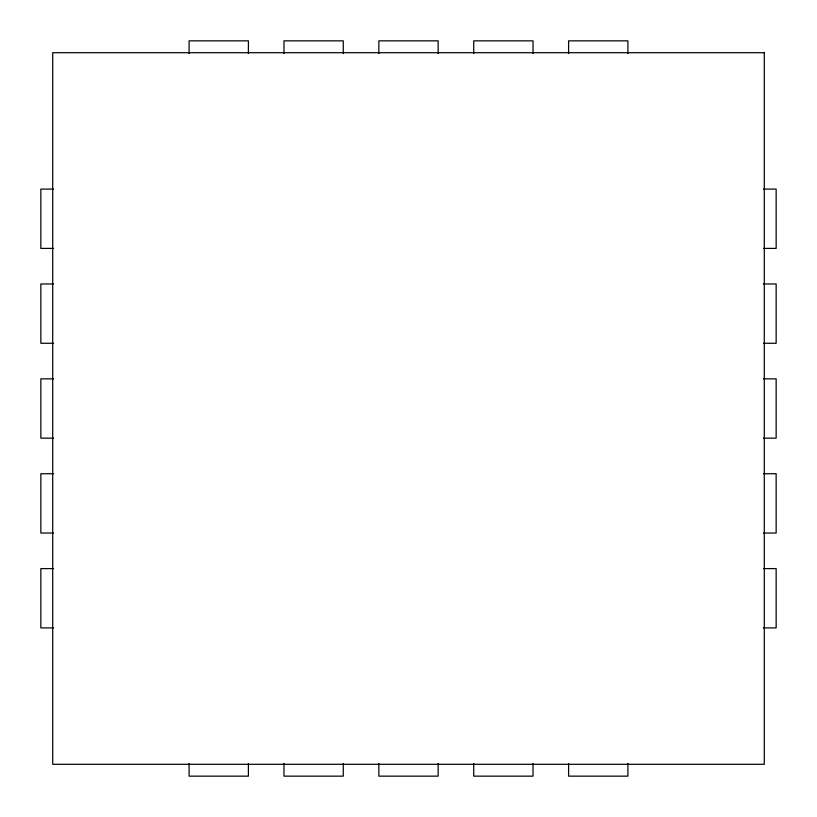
<?xml version="1.0" encoding="UTF-8"?>
<svg xmlns="http://www.w3.org/2000/svg" width="817" height="817" viewBox="0 0 817 817"><rect width="100%" height="100%" fill="white"/><g stroke="black" fill="none" stroke-linecap="round" stroke-linejoin="round"><path stroke-width="1.23" d="M53.575 189.095L40.85 189.095L40.85 248.399L53.575 248.399M763.425 189.095L776.15 189.095L776.15 248.399L763.425 248.399M53.575 283.969L40.85 283.969L40.85 343.273L53.575 343.273M763.425 283.969L776.15 283.969L776.15 343.273L763.425 343.273M53.575 378.853L40.85 378.853L40.85 438.147L53.575 438.147M763.425 378.853L776.15 378.853L776.15 438.147L763.425 438.147M53.575 473.727L40.85 473.727L40.85 533.031L53.575 533.031M763.425 473.727L776.15 473.727L776.15 533.031L763.425 533.031M53.575 568.601L40.85 568.601L40.85 627.905L53.575 627.905M763.425 568.601L776.15 568.601L776.15 627.905L763.425 627.905M627.905 53.575L627.905 40.85L568.601 40.85L568.601 53.575M627.905 763.425L627.905 776.15L568.601 776.15L568.601 763.425M533.031 53.575L533.031 40.85L473.727 40.85L473.727 53.575M533.031 763.425L533.031 776.15L473.727 776.15L473.727 763.425M438.147 53.575L438.147 40.85L378.853 40.85L378.853 53.575M438.147 763.425L438.147 776.15L378.853 776.15L378.853 763.425M343.273 53.575L343.273 40.85L283.969 40.85L283.969 53.575M343.273 763.425L343.273 776.15L283.969 776.15L283.969 763.425M248.399 53.575L248.399 40.85L189.095 40.85L189.095 53.575M248.399 763.425L248.399 776.15L189.095 776.15L189.095 763.425M764.293 52.707L52.707 52.707L52.707 764.293L764.293 764.293L764.293 52.707"/></g></svg>
